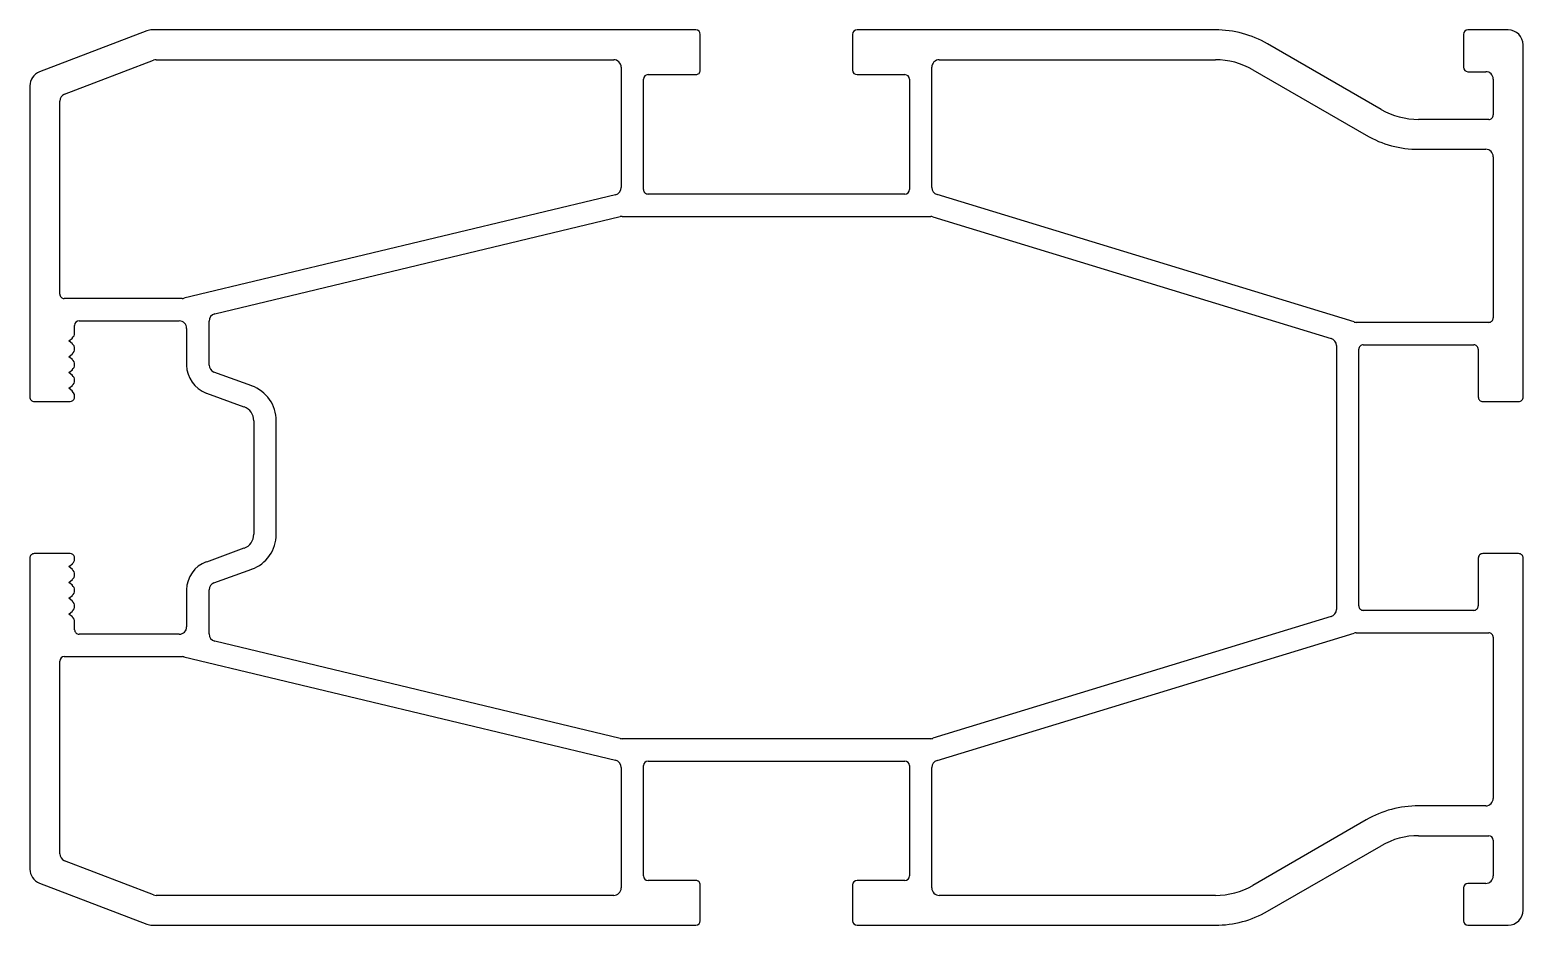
# Model space of a CAD drawing. Extents: x 2633 to 2733, y 1134 to 1194.
import ezdxf

# ---------------------------------------------------------------- set-up
doc = ezdxf.new("R2010")
doc.units = 0
doc.layers.get('0').update_dxf_attribs({"linetype": 'CONTINUOUS'})

msp = doc.modelspace()

# ---------------------------------------------------------------- linework, layer by layer
for p, q in [((2640.97, 1194.16), (2633.78, 1191.4)), ((2677.74, 1194.22), (2641.33, 1194.22)), ((2712.53, 1194.22), (2688.54, 1194.22)), ((2732.14, 1194.22), (2729.44, 1194.22)), ((2678.04, 1191.52), (2678.04, 1193.92)), ((2688.24, 1193.92), (2688.24, 1191.52)), ((2723.64, 1188.89), (2716.03, 1193.29)), ((2729.14, 1193.92), (2729.14, 1191.72)), ((2733.14, 1169.62), (2733.14, 1193.22)), ((2635.46, 1189.91), (2641.43, 1192.19)), ((2641.6, 1192.22), (2672.24, 1192.22)), ((2694.04, 1192.22), (2712.53, 1192.22)), ((2672.74, 1191.72), (2672.74, 1183.66)), ((2674.54, 1191.22), (2677.74, 1191.22)), ((2688.54, 1191.22), (2691.74, 1191.22)), ((2693.54, 1183.66), (2693.54, 1191.72)), ((2715.03, 1191.55), (2722.64, 1187.16)), ((2729.44, 1191.42), (2730.64, 1191.42)), ((2633.14, 1190.47), (2633.14, 1169.62)), ((2674.24, 1183.52), (2674.24, 1190.92)), ((2692.04, 1190.92), (2692.04, 1183.52)), ((2731.14, 1190.92), (2731.14, 1188.52)), ((2635.14, 1176.52), (2635.14, 1189.44)), ((2730.84, 1188.22), (2726.14, 1188.22)), ((2726.14, 1186.22), (2730.64, 1186.22)), ((2731.14, 1185.72), (2731.14, 1174.92)), ((2672.36, 1183.17), (2643.46, 1176.24)), ((2691.74, 1183.22), (2674.54, 1183.22)), ((2721.82, 1174.65), (2693.9, 1183.18)), ((2645.52, 1175.19), (2672.68, 1181.71)), ((2672.8, 1181.72), (2693.47, 1181.72)), ((2693.61, 1181.7), (2720.29, 1173.55)), ((2643.35, 1176.22), (2635.44, 1176.22)), ((2636.14, 1173.91), (2636.14, 1174.42)), ((2636.44, 1174.72), (2643.14, 1174.72)), ((2643.64, 1174.22), (2643.64, 1171.76)), ((2645.14, 1171.76), (2645.14, 1174.7)), ((2730.84, 1174.62), (2721.97, 1174.62)), ((2635.76, 1173.38), (2635.99, 1173.57)), ((2635.99, 1173.19), (2635.76, 1173.38)), ((2720.64, 1173.07), (2720.64, 1155.38)), ((2722.44, 1173.12), (2729.84, 1173.12)), ((2635.76, 1172.32), (2635.99, 1172.51)), ((2635.99, 1172.13), (2635.76, 1172.32)), ((2722.14, 1155.62), (2722.14, 1172.82)), ((2730.14, 1172.82), (2730.14, 1169.62)), ((2635.76, 1171.26), (2635.99, 1171.45)), ((2635.99, 1171.07), (2635.76, 1171.26)), ((2648, 1170.37), (2645.47, 1171.29)), ((2635.76, 1170.2), (2635.99, 1170.39)), ((2635.99, 1170.01), (2635.76, 1170.2)), ((2633.44, 1169.32), (2635.84, 1169.32)), ((2644.96, 1169.88), (2647.48, 1168.96)), ((2730.44, 1169.32), (2732.84, 1169.32)), ((2648.14, 1168.02), (2648.14, 1160.42)), ((2649.64, 1160.42), (2649.64, 1168.02)), ((2635.84, 1159.12), (2633.44, 1159.12)), ((2647.48, 1159.48), (2644.96, 1158.56)), ((2732.84, 1159.12), (2730.44, 1159.12)), ((2633.14, 1158.82), (2633.14, 1137.98)), ((2635.76, 1158.25), (2635.99, 1158.44)), ((2635.99, 1158.06), (2635.76, 1158.25)), ((2645.47, 1157.16), (2648, 1158.07)), ((2730.14, 1158.82), (2730.14, 1155.62)), ((2733.14, 1135.22), (2733.14, 1158.82)), ((2635.76, 1157.19), (2635.99, 1157.38)), ((2635.99, 1157), (2635.76, 1157.19)), ((2635.76, 1156.13), (2635.99, 1156.32)), ((2635.99, 1155.94), (2635.76, 1156.13)), ((2643.64, 1156.69), (2643.64, 1154.22)), ((2645.14, 1153.74), (2645.14, 1156.69)), ((2635.76, 1155.07), (2635.99, 1155.26)), ((2635.99, 1154.88), (2635.76, 1155.07)), ((2729.84, 1155.32), (2722.44, 1155.32)), ((2636.14, 1154.02), (2636.14, 1154.54)), ((2720.29, 1154.9), (2693.61, 1146.75)), ((2643.14, 1153.72), (2636.44, 1153.72)), ((2672.68, 1146.74), (2645.52, 1153.26)), ((2693.9, 1145.26), (2721.82, 1153.8)), ((2721.97, 1153.82), (2730.84, 1153.82)), ((2731.14, 1153.52), (2731.14, 1142.72)), ((2635.44, 1152.22), (2643.35, 1152.22)), ((2643.46, 1152.21), (2672.36, 1145.27)), ((2635.14, 1139.01), (2635.14, 1151.92)), ((2693.47, 1146.72), (2672.8, 1146.72)), ((2674.54, 1145.22), (2691.74, 1145.22)), ((2672.74, 1144.79), (2672.74, 1136.72)), ((2674.24, 1137.52), (2674.24, 1144.92)), ((2692.04, 1144.92), (2692.04, 1137.52)), ((2693.54, 1136.72), (2693.54, 1144.79)), ((2730.64, 1142.22), (2726.14, 1142.22)), ((2722.64, 1141.29), (2715.03, 1136.89)), ((2726.14, 1140.22), (2730.84, 1140.22)), ((2716.03, 1135.16), (2723.64, 1139.55)), ((2731.14, 1139.92), (2731.14, 1137.52)), ((2641.43, 1136.26), (2635.46, 1138.54)), ((2633.78, 1137.04), (2640.97, 1134.29)), ((2677.74, 1137.22), (2674.54, 1137.22)), ((2691.74, 1137.22), (2688.54, 1137.22)), ((2730.64, 1137.02), (2729.44, 1137.02)), ((2672.24, 1136.22), (2641.6, 1136.22)), ((2678.04, 1134.52), (2678.04, 1136.92)), ((2688.24, 1136.92), (2688.24, 1134.52)), ((2712.53, 1136.22), (2694.04, 1136.22)), ((2729.14, 1136.72), (2729.14, 1134.52)), ((2641.33, 1134.22), (2677.74, 1134.22)), ((2688.54, 1134.22), (2712.53, 1134.22)), ((2729.44, 1134.22), (2732.14, 1134.22))]:
    msp.add_line(p, q)
for centre, radius, start, end in [((2641.33, 1193.22), 1, 90, 110.971), ((2677.74, 1193.92), 0.3, 0.0023, 90.0006), ((2688.54, 1193.92), 0.3, 90.0009, 179.9977), ((2712.53, 1187.22), 7, 60, 90), ((2729.44, 1193.92), 0.3, 89.9994, 179.9977), ((2732.14, 1193.22), 1, 0, 90), ((2641.6, 1191.72), 0.5, 89.9969, 110.9686), ((2672.24, 1191.72), 0.5, 360, 90), ((2694.04, 1191.72), 0.5, 90, 180), ((2712.53, 1187.22), 5, 60.0003, 90.0002), ((2634.14, 1190.47), 1, 110.971, 180), ((2674.54, 1190.92), 0.3, 89.9994, 179.9977), ((2677.74, 1191.52), 0.3, 269.9994, 0.0006), ((2688.54, 1191.52), 0.3, 179.9994, 269.9991), ((2691.74, 1190.92), 0.3, 0.0023, 89.9991), ((2729.44, 1191.72), 0.3, 180.0002, 269.9998), ((2730.64, 1190.92), 0.5, 0, 90), ((2635.64, 1189.44), 0.5, 110.97, 179.9988), ((2726.14, 1193.22), 5, 239.9999, 269.9999), ((2730.84, 1188.52), 0.3, 269.9994, 0.0006), ((2726.14, 1193.22), 7, 239.9998, 269.9998), ((2730.64, 1185.72), 0.5, 0, 90), ((2672.24, 1183.66), 0.5, 283.5008, 0.0009), ((2674.54, 1183.52), 0.3, 179.9994, 270.0006), ((2691.74, 1183.52), 0.3, 270.0009, 0.0006), ((2694.04, 1183.66), 0.5, 180.0006, 253.0008), ((2672.8, 1181.22), 0.5, 89.9964, 103.4971), ((2693.47, 1181.22), 0.5, 73.0048, 90.0047), ((2635.44, 1176.52), 0.3, 179.9994, 270.0006), ((2643.35, 1176.72), 0.5, 270.0054, 283.5046), ((2645.64, 1174.7), 0.5, 103.5008, 180.0009), ((2636.44, 1174.42), 0.3, 89.9994, 179.9977), ((2643.14, 1174.22), 0.5, 0, 90), ((2721.97, 1175.12), 0.5, 252.9988, 269.999), ((2730.84, 1174.92), 0.3, 269.9994, 0.0006), ((2635.69, 1173.91), 0.45, 310.7308, 359.9768), ((2635.69, 1172.85), 0.45, 310.7196, 49.2821), ((2720.14, 1173.07), 0.5, 0.0006, 73.0008), ((2722.44, 1172.82), 0.3, 89.9994, 180.0006), ((2729.84, 1172.82), 0.3, 359.9994, 90.0006), ((2635.69, 1171.79), 0.45, 310.7196, 49.2821), ((2635.69, 1170.73), 0.45, 310.7196, 49.2821), ((2645.64, 1171.76), 2, 180, 249.9999), ((2645.64, 1171.76), 0.5, 180.0007, 250.0004), ((2635.69, 1169.66), 0.45, 344.1528, 49.2698), ((2647.14, 1168.02), 2.5, 0.0001, 69.9997), ((2633.44, 1169.62), 0.3, 179.9994, 270.0006), ((2635.84, 1169.62), 0.3, 269.9882, 344.0873), ((2730.44, 1169.62), 0.3, 179.9994, 270.0006), ((2732.84, 1169.62), 0.3, 269.9994, 0.0006), ((2647.14, 1168.02), 1, 360, 69.9999), ((2647.14, 1160.42), 1, 290.0002, 360), ((2647.14, 1160.42), 2.5, 290.0003, 359.9999), ((2633.44, 1158.82), 0.3, 89.9994, 180.0006), ((2635.84, 1158.82), 0.3, 15.9085, 89.9998), ((2730.44, 1158.82), 0.3, 89.9994, 180.0006), ((2732.84, 1158.82), 0.3, 359.9994, 90.0006), ((2635.69, 1158.78), 0.45, 310.7387, 15.8502), ((2635.69, 1157.72), 0.45, 310.7187, 49.2813), ((2645.64, 1156.69), 2, 110.0002, 180), ((2635.69, 1156.66), 0.45, 310.7187, 49.2813), ((2645.64, 1156.69), 0.5, 109.9996, 179.9987), ((2635.69, 1155.6), 0.45, 310.7187, 49.2813), ((2720.14, 1155.38), 0.5, 286.9992, 359.9994), ((2722.44, 1155.62), 0.3, 179.9994, 270.0006), ((2729.84, 1155.62), 0.3, 269.9994, 0.0006), ((2635.69, 1154.54), 0.45, 0.0232, 49.2692), ((2636.44, 1154.02), 0.3, 179.9994, 270.0006), ((2643.14, 1154.22), 0.5, 270, 0), ((2645.64, 1153.74), 0.5, 179.9991, 256.4992), ((2721.97, 1153.32), 0.5, 90.001, 107.0012), ((2730.84, 1153.52), 0.3, 359.9994, 90.0006), ((2635.44, 1151.92), 0.3, 89.9994, 179.9977), ((2643.35, 1151.72), 0.5, 76.5029, 90.0018), ((2672.8, 1147.22), 0.5, 256.4954, 269.9963), ((2693.47, 1147.22), 0.5, 270.001, 287.0012), ((2672.24, 1144.79), 0.5, 0.0009, 76.4992), ((2674.54, 1144.92), 0.3, 89.9994, 179.9977), ((2691.74, 1144.92), 0.3, 0.0023, 89.9991), ((2694.04, 1144.79), 0.5, 106.9992, 179.9994), ((2726.14, 1135.22), 7, 90.0002, 120.0002), ((2730.64, 1142.72), 0.5, 270, 360), ((2726.14, 1135.22), 5, 89.9998, 119.9997), ((2730.84, 1139.92), 0.3, 0.0023, 90.0006), ((2635.64, 1139.01), 0.5, 179.9995, 249.03), ((2634.14, 1137.98), 1, 180, 249.029), ((2674.54, 1137.52), 0.3, 180.0009, 270.0006), ((2677.74, 1136.92), 0.3, 359.9994, 90.0006), ((2688.54, 1136.92), 0.3, 90.0009, 180.0006), ((2691.74, 1137.52), 0.3, 270.0009, 359.9991), ((2729.44, 1136.72), 0.3, 90.0002, 179.9998), ((2730.64, 1137.52), 0.5, 270, 360), ((2641.6, 1136.72), 0.5, 249.029, 270.0008), ((2672.24, 1136.72), 0.5, 270, 360), ((2694.04, 1136.72), 0.5, 180, 270), ((2712.53, 1141.22), 5, 269.9998, 299.9997), ((2712.53, 1141.22), 7, 270, 300), ((2732.14, 1135.22), 1, 270, 360), ((2641.33, 1135.22), 1, 249.029, 270), ((2677.74, 1134.52), 0.3, 269.9994, 359.9991), ((2688.54, 1134.52), 0.3, 180.0009, 269.9991), ((2729.44, 1134.52), 0.3, 180.0009, 270.0006)]:
    msp.add_arc(centre, radius, start, end)

doc.saveas('drawing.dxf')
